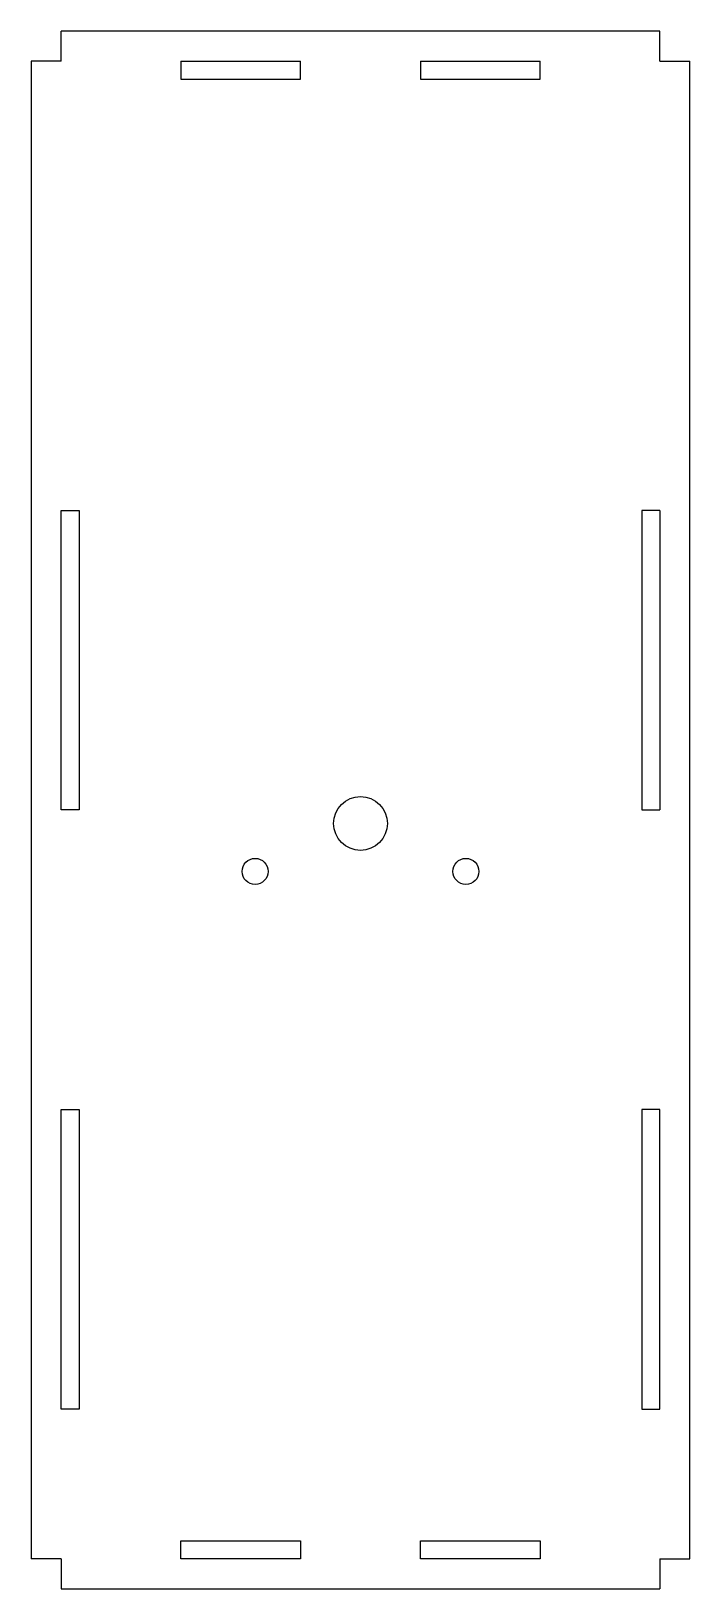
# Model space of a CAD drawing. Header units: millimetres. Extents: x -96 to 4714, y -506 to 1656.
# Drawn here: x 3087.7 to 3197.7, y 1394.3 to 1654.3 of the extents above; entities that cross this region are included whole.
import ezdxf

# ---------------------------------------------------------------- set-up
doc = ezdxf.new("R2010")
doc.units = ezdxf.units.MM
doc.layers.add('Capa2', color=1, linetype='Continuous')

msp = doc.modelspace()

# ---------------------------------------------------------------- linework, layer by layer
at = {"layer": 'Capa2'}
for p, q in [((3192.656, 1654.318), (3092.656, 1654.318)), ((3092.656, 1649.318), (3092.656, 1654.318)), ((3192.656, 1649.318), (3192.656, 1654.318)), ((3087.656, 1649.318), (3087.656, 1399.318)), ((3092.656, 1649.318), (3087.656, 1649.318)), ((3112.656, 1649.318), (3112.656, 1646.318)), ((3112.656, 1649.318), (3132.656, 1649.318)), ((3132.656, 1646.318), (3132.656, 1649.318)), ((3152.656, 1649.318), (3152.656, 1646.318)), ((3152.656, 1649.318), (3172.656, 1649.318)), ((3172.656, 1646.318), (3172.656, 1649.318)), ((3192.656, 1649.318), (3197.656, 1649.318)), ((3197.656, 1399.318), (3197.656, 1649.318)), ((3112.656, 1646.318), (3132.656, 1646.318)), ((3152.656, 1646.318), (3172.656, 1646.318)), ((3092.656, 1574.318), (3095.656, 1574.318)), ((3092.656, 1524.318), (3092.656, 1574.318)), ((3095.656, 1574.318), (3095.656, 1524.318)), ((3192.656, 1574.318), (3189.656, 1574.318)), ((3189.656, 1574.318), (3189.656, 1524.318)), ((3192.656, 1574.318), (3192.656, 1524.318)), ((3095.656, 1524.318), (3092.656, 1524.318)), ((3189.656, 1524.318), (3192.656, 1524.318)), ((3092.656, 1474.318), (3095.656, 1474.318)), ((3092.656, 1424.318), (3092.656, 1474.318)), ((3095.656, 1474.318), (3095.656, 1424.318)), ((3192.656, 1474.318), (3189.656, 1474.318)), ((3189.656, 1474.318), (3189.656, 1424.318)), ((3192.656, 1424.318), (3192.656, 1474.318)), ((3095.656, 1424.318), (3092.656, 1424.318)), ((3189.656, 1424.318), (3192.656, 1424.318)), ((3112.656, 1399.318), (3112.656, 1402.318)), ((3112.656, 1402.318), (3132.656, 1402.318)), ((3132.656, 1402.318), (3132.656, 1399.318)), ((3152.656, 1399.318), (3152.656, 1402.318)), ((3152.656, 1402.318), (3172.656, 1402.318)), ((3172.656, 1402.318), (3172.656, 1399.318)), ((3092.656, 1399.318), (3087.656, 1399.318)), ((3092.656, 1399.318), (3092.656, 1394.318)), ((3132.656, 1399.318), (3112.656, 1399.318)), ((3172.656, 1399.318), (3152.656, 1399.318)), ((3192.656, 1399.318), (3192.656, 1394.318)), ((3192.656, 1399.318), (3197.656, 1399.318)), ((3092.656, 1394.318), (3192.656, 1394.318))]:
    msp.add_line(p, q, dxfattribs=at)
for centre, radius in [((3142.656, 1522.068), 4.5), ((3125.056, 1514.068), 2.175), ((3160.256, 1514.068), 2.175)]:
    msp.add_circle(centre, radius, dxfattribs=at)

doc.saveas('drawing.dxf')
